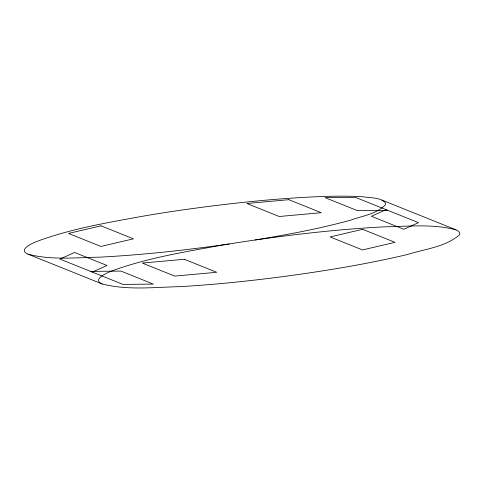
<?xml version="1.0" encoding="UTF-8"?>
<svg xmlns="http://www.w3.org/2000/svg" width="484" height="484" viewBox="0 0 484 484"><rect width="100%" height="100%" fill="white"/><g stroke="black" fill="none" stroke-linecap="round" stroke-linejoin="round"><path stroke-width="0.73" d="M92.293 272.075L106.988 265.474L74.603 252.466L59.907 259.067L122.972 284.404L153.343 284.096L120.958 271.088L90.593 271.391M386.081 209.657L371.385 216.257L403.771 229.265L418.466 222.664L355.395 197.333L325.024 197.635L357.41 210.643L387.781 210.34M255.237 239.979C287.284 234.673 319.289 228.775 350.628 220.159C362.304 215.894 376.425 214.164 385.355 204.841L385.536 202.99C380.327 197.109 371.04 198.162 363.914 196.879C349.678 195.869 335.394 196.099 321.14 196.558C276.031 198.343 231.092 203.195 186.388 209.403A326.549 57.826 -5.2 0 0 146.7 215.519C109.892 222.223 72.546 228.242 37.316 241.268C33.136 242.865 17.134 249.623 28.06 254.191L102.269 283.999C127.691 290.515 154.463 287.181 180.381 286.637C220.51 284.259 260.501 279.855 300.298 274.234C336.108 269.037 371.827 262.963 407.05 254.596C424.565 249.078 444.971 247.167 459.395 234.976L459.8 232.992L458.608 231.273L455.982 229.821L381.767 200.007M229.228 243.966C186.334 250.101 143.21 254.868 99.928 257.155C76.067 257.512 51.407 260.362 28.06 254.191M455.982 229.821C432.787 223.662 408.284 226.47 384.574 226.827C343.083 228.98 301.744 233.476 260.604 239.211A326.549 57.826 -5.2 0 0 220.916 245.327C184.101 252.031 146.761 258.057 111.532 271.076C107.351 272.68 91.349 279.431 102.269 283.999M101.023 225.828L68.516 233.439L100.902 246.447L133.409 238.836L101.023 225.828M362.625 229.325L330.118 236.936L362.504 249.944L395.011 242.333L362.625 229.325M288.845 199.686L246.858 203.492L279.244 216.499L321.231 212.694L288.845 199.686M184.289 259.273L142.296 263.072L174.682 276.086L216.669 272.28L184.289 259.273"/></g></svg>
